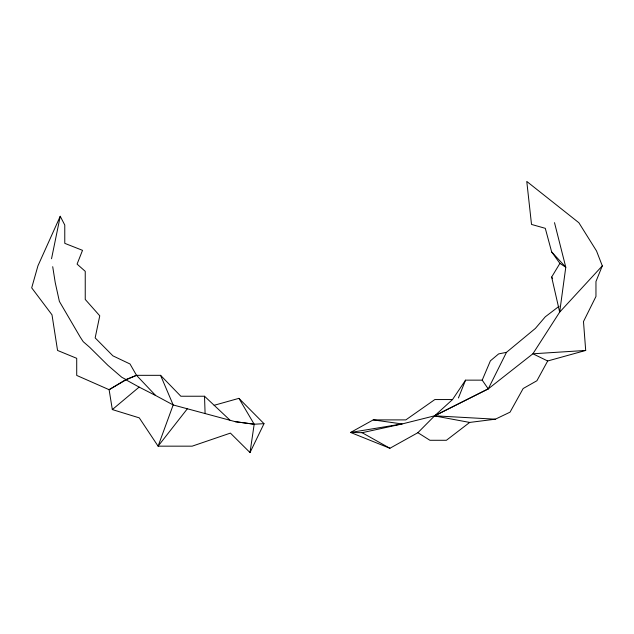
<?xml version="1.0" encoding="UTF-8"?>
<svg xmlns="http://www.w3.org/2000/svg" width="634" height="634" viewBox="0 0 634 634"><rect width="100%" height="100%" fill="white"/><g stroke="black" fill="none" stroke-linecap="round" stroke-linejoin="round"><path stroke-width="0.95" d="M250.01 452.565L254.186 424.225L238.923 398.35L214.157 405.292L204.52 396.234L180.848 396.234L160.568 375.328L136.508 375.328L125.976 379.528L109.111 389.696L76.714 375.423L76.714 358.321L57.551 350.443L51.996 314.813L31.7 287.852L37.937 265.828L60.238 216.273L64.771 225.03L64.771 243.345L82.523 250.335L77.079 264.109L85.241 271.328L85.241 299.438L99.76 315.803L95.163 337.89L112.907 355.848L130.01 363.979L136.508 375.328L155.639 395.505L173.177 404.96L235.325 421.689L254.186 424.225L264.006 423.678L250.01 452.565L230.411 433.101L192.173 446.162L158.096 446.162L139.282 417.869L112.329 409.572L109.111 389.696L126 379.845L136.508 375.328M51.528 258.751L60.238 216.273M458.422 397.978L465.554 380.146L482.205 380.146L488.235 388.888L532.885 353.796L559.679 312.118L602.3 265.86L596.539 250.985L578.874 222.74L526.775 181.435L531.514 224.428L545.288 228.327L551.651 251.904L559.901 263.395L565.782 267.223L559.679 312.118L551.651 277.058L559.901 263.395M602.3 265.86L595.96 281.512L595.96 296.474L583.486 321.565L585.697 350.451L547.681 360.984L532.885 353.796L585.697 350.451M482.205 380.146L490.399 360.825L498.633 353.907L506.471 352.346L535.405 328.396L545.288 316.802L559.133 306.238M465.554 380.146L452.517 399.555L434.829 399.555L405.839 419.89L373.236 419.89L350.578 432.459L362.109 432.697L402.122 423.956L434.639 415.809L488.235 388.888L506.471 352.346M547.681 360.984L536.911 380.741L523.153 388.531L510.037 412.163L495.36 419.193L469.675 422.426L434.322 415.88M187.41 408.7L158.096 446.162L173.177 404.96L160.568 375.328M373.236 419.89L402.122 423.956L350.578 432.459L389.894 448.278L417.893 432.697L434.639 415.809L452.517 399.555M112.329 409.572L139.139 387.097L155.639 395.505M469.675 422.426L446.407 440.281L429.923 440.281L417.893 432.697M488.235 388.888L434.639 415.809L495.36 419.193M235.325 421.689L254.186 424.225M125.976 379.528L121.783 377.285L107.907 365.335L89.663 347.273L83.228 341.686L80.272 337.161L59.39 301.427L55.237 282.621L52.709 266.7M126 379.845L139.139 387.097M362.109 432.697L389.894 448.278M214.157 405.292L229.841 420.033M238.923 398.35L264.006 423.678M551.651 251.904L565.782 267.223L554.504 222.661M551.651 277.058L552.618 278.683M204.52 396.234L205.091 413.566"/></g></svg>
